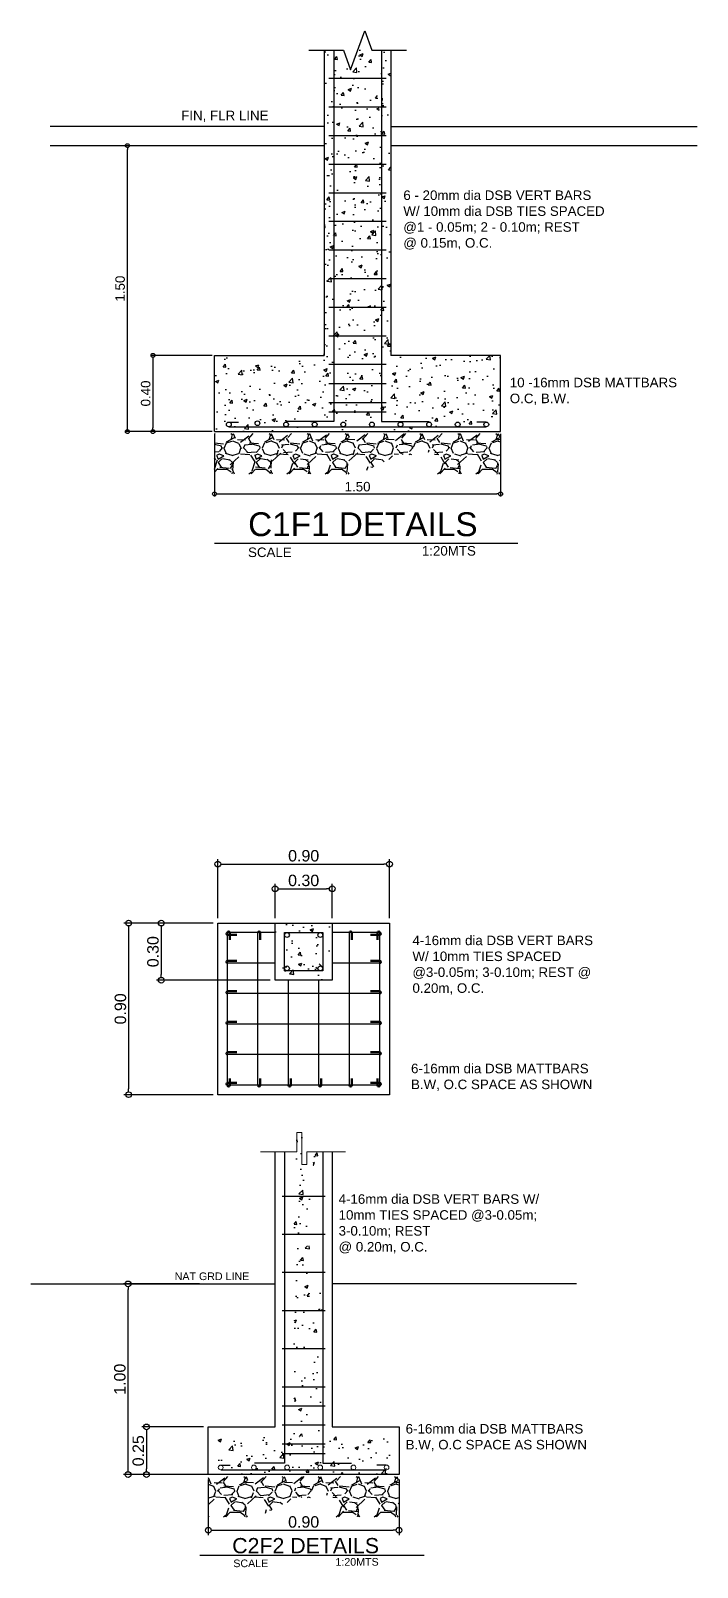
# Model space of a CAD drawing. Header units: inches. Extents: x -1369 to 1198, y -366 to 1398.
# Drawn here: x 24.41 to 27.9, y 86.97 to 95.03 of the extents above; entities that cross this region are included whole.
import ezdxf

# ---------------------------------------------------------------- set-up
doc = ezdxf.new("R2010")
doc.units = ezdxf.units.IN
doc.header["$MEASUREMENT"] = 0
doc.layers.add('dim', color=8, linetype='Continuous')
doc.styles.get("Standard").update_dxf_attribs({"font": 'arial.ttf'})
doc.dimstyles.new('20', dxfattribs={"dimtxt": 0.05, "dimasz": 0.02, "dimexe": 0.013, "dimexo": 0.0125, "dimgap": 0.0125, "dimtad": 1, "dimzin": 0, "dimdsep": 46, "dimtxsty": 'Standard', "dimblk": 'DOTBLANK', "dimcen": 0.09, "dimclrd": 256, "dimclre": 256, "dimadec": 0, "dimazin": 0, "dimtfac": 1, "dimtix": 1, "dimtofl": 0, "dimtmove": 0, "dimatfit": 3, "dimfxl": 1, "dimtolj": 1, "dimtzin": 0, "dimlwd": -1, "dimlwe": -1, "dimarcsym": 0})
doc.dimstyles.new('JT- 20', dxfattribs={"dimtxt": 0.06, "dimasz": 0.03, "dimexe": 0.025, "dimexo": 0.025, "dimgap": 0.0125, "dimtad": 1, "dimzin": 0, "dimdsep": 46, "dimtxsty": 'Standard', "dimblk": 'DOTBLANK', "dimcen": 0.1, "dimclrd": 8, "dimclre": 8, "dimclrt": 7, "dimadec": 0, "dimazin": 0, "dimtfac": 1, "dimtix": 1, "dimtofl": 0, "dimtmove": 0, "dimatfit": 3, "dimldrblk": 'CLOSEDBLANK', "dimfxl": 1, "dimtolj": 1, "dimtzin": 0, "dimlwd": -1, "dimlwe": -1, "dimarcsym": 0})

# ---------------------------------------------------------------- blocks, each defined once
blk = doc.blocks.new('_DotBlank')
at = {"color": 0, "linetype": 'ByBlock', "lineweight": -2}
blk.add_line((-0.5, 0), (-1, 0), dxfattribs=at)
blk.add_circle((0, 0), 0.5, dxfattribs=at)
blk = doc.blocks.new('*D59')
at = {"layer": 'Defpoints', "color": 0, "transparency": 16777216}
for p in [(26.2905, 90.6598), (25.3905, 90.3501), (26.2905, 90.3501)]:
    blk.add_point(p, dxfattribs=at)
at = {"layer": 'dim', "color": 8, "transparency": 16777216}
for p, q in [((25.3905, 90.3751), (25.3905, 90.6848)), ((26.2905, 90.3751), (26.2905, 90.6848)), ((25.4205, 90.6598), (26.2605, 90.6598))]:
    blk.add_line(p, q, dxfattribs=at)
at = {"layer": 'dim', "color": 8, "transparency": 16777216, "xscale": 0.03, "yscale": 0.03, "zscale": 0.03, "rotation": 180}
blk.add_blockref('_DotBlank', (25.3905, 90.6598), dxfattribs=at)
at = {"layer": 'dim', "color": 8, "transparency": 16777216, "xscale": 0.03, "yscale": 0.03, "zscale": 0.03}
blk.add_blockref('_DotBlank', (26.2905, 90.6598), dxfattribs=at)
at = {"layer": 'dim', "color": 7, "transparency": 16777216, "insert": (25.8405, 90.7029), "char_height": 0.06, "attachment_point": 5}
blk.add_mtext('\\A1;0.90', dxfattribs=at)
blk = doc.blocks.new('_ClosedBlank')
at = {"color": 0, "linetype": 'ByBlock', "lineweight": -2}
for p, q in [((-1, 0.17), (0, 0)), ((-1, 0.17), (-1, -0.17)), ((0, 0), (-1, -0.17))]:
    blk.add_line(p, q, dxfattribs=at)
blk = doc.blocks.new('*D60')
at = {"layer": 'Defpoints', "color": 0, "transparency": 16777216}
for p in [(25.3905, 90.3501), (24.9228, 89.4501), (25.3905, 89.4501)]:
    blk.add_point(p, dxfattribs=at)
at = {"layer": 'dim', "color": 8, "transparency": 16777216}
for p, q in [((25.3655, 90.3501), (24.8978, 90.3501)), ((24.9228, 90.3201), (24.9228, 89.4801)), ((25.3655, 89.4501), (24.8978, 89.4501))]:
    blk.add_line(p, q, dxfattribs=at)
at = {"layer": 'dim', "color": 8, "transparency": 16777216, "xscale": 0.03, "yscale": 0.03, "zscale": 0.03}
for p, rotation in [((24.9228, 90.3501), 90), ((24.9228, 89.4501), 270)]:
    blk.add_blockref('_DotBlank', p, dxfattribs=dict(at, rotation=rotation))
at = {"layer": 'dim', "color": 7, "transparency": 16777216, "insert": (24.8797, 89.9001), "char_height": 0.06, "attachment_point": 5, "rotation": 90}
blk.add_mtext('\\A1;0.90', dxfattribs=at)
blk = doc.blocks.new('*D55')
at = {"layer": 'Defpoints', "color": 0, "transparency": 16777216}
for p in [(25.9905, 90.5303), (25.6905, 90.3501), (25.9905, 90.3501)]:
    blk.add_point(p, dxfattribs=at)
at = {"layer": 'dim', "color": 8, "transparency": 16777216}
for p, q in [((25.6905, 90.3751), (25.6905, 90.5553)), ((25.7205, 90.5303), (25.9605, 90.5303)), ((25.9905, 90.3751), (25.9905, 90.5553))]:
    blk.add_line(p, q, dxfattribs=at)
at = {"layer": 'dim', "color": 8, "transparency": 16777216, "xscale": 0.03, "yscale": 0.03, "zscale": 0.03, "rotation": 180}
blk.add_blockref('_DotBlank', (25.6905, 90.5303), dxfattribs=at)
at = {"layer": 'dim', "color": 8, "transparency": 16777216, "xscale": 0.03, "yscale": 0.03, "zscale": 0.03}
blk.add_blockref('_DotBlank', (25.9905, 90.5303), dxfattribs=at)
at = {"layer": 'dim', "color": 7, "transparency": 16777216, "insert": (25.8405, 90.5735), "char_height": 0.06, "attachment_point": 5}
blk.add_mtext('\\A1;0.30', dxfattribs=at)
blk = doc.blocks.new('*D56')
at = {"layer": 'Defpoints', "color": 0, "transparency": 16777216}
for p in [(25.3905, 90.3501), (25.0936, 90.0501), (25.6892, 90.0501)]:
    blk.add_point(p, dxfattribs=at)
at = {"layer": 'dim', "color": 8, "transparency": 16777216}
for p, q in [((25.3655, 90.3501), (25.0686, 90.3501)), ((25.0936, 90.3201), (25.0936, 90.0801)), ((25.6642, 90.0501), (25.0686, 90.0501))]:
    blk.add_line(p, q, dxfattribs=at)
at = {"layer": 'dim', "color": 8, "transparency": 16777216, "xscale": 0.03, "yscale": 0.03, "zscale": 0.03}
for p, rotation in [((25.0936, 90.3501), 90), ((25.0936, 90.0501), 270)]:
    blk.add_blockref('_DotBlank', p, dxfattribs=dict(at, rotation=rotation))
at = {"layer": 'dim', "color": 7, "transparency": 16777216, "insert": (25.0505, 90.2001), "char_height": 0.06, "attachment_point": 5, "rotation": 90}
blk.add_mtext('\\A1;0.30', dxfattribs=at)
blk = doc.blocks.new('*D57')
at = {"layer": 'Defpoints', "color": 0, "transparency": 16777216}
for p in [(24.9199, 88.4576), (25.3189, 88.4576), (25.3905, 87.4576)]:
    blk.add_point(p, dxfattribs=at)
at = {"layer": 'dim', "color": 8, "transparency": 16777216}
for p, q in [((25.2939, 88.4576), (24.8949, 88.4576)), ((24.9199, 87.4876), (24.9199, 88.4276)), ((25.3655, 87.4576), (24.8949, 87.4576))]:
    blk.add_line(p, q, dxfattribs=at)
at = {"layer": 'dim', "color": 8, "transparency": 16777216, "xscale": 0.03, "yscale": 0.03, "zscale": 0.03}
for p, rotation in [((24.9199, 88.4576), 90), ((24.9199, 87.4576), 270)]:
    blk.add_blockref('_DotBlank', p, dxfattribs=dict(at, rotation=rotation))
at = {"layer": 'dim', "color": 7, "transparency": 16777216, "insert": (24.8768, 87.9576), "char_height": 0.06, "attachment_point": 5, "rotation": 90}
blk.add_mtext('\\A1;1.00', dxfattribs=at)
blk = doc.blocks.new('*D58')
at = {"layer": 'Defpoints', "color": 0, "transparency": 16777216}
for p in [(25.3405, 87.4576), (26.3405, 87.4576), (26.3405, 87.1657)]:
    blk.add_point(p, dxfattribs=at)
at = {"layer": 'dim', "color": 8, "transparency": 16777216}
for p, q in [((25.3405, 87.4326), (25.3405, 87.1407)), ((26.3405, 87.4326), (26.3405, 87.1407)), ((25.3705, 87.1657), (26.3105, 87.1657))]:
    blk.add_line(p, q, dxfattribs=at)
at = {"layer": 'dim', "color": 8, "transparency": 16777216, "xscale": 0.03, "yscale": 0.03, "zscale": 0.03, "rotation": 180}
blk.add_blockref('_DotBlank', (25.3405, 87.1657), dxfattribs=at)
at = {"layer": 'dim', "color": 8, "transparency": 16777216, "xscale": 0.03, "yscale": 0.03, "zscale": 0.03}
blk.add_blockref('_DotBlank', (26.3405, 87.1657), dxfattribs=at)
at = {"layer": 'dim', "color": 7, "transparency": 16777216, "insert": (25.8405, 87.2089), "char_height": 0.06, "attachment_point": 5}
blk.add_mtext('\\A1;0.90', dxfattribs=at)
blk = doc.blocks.new('*D61')
at = {"layer": 'Defpoints', "color": 0, "transparency": 16777216}
for p in [(25.3405, 87.7076), (25.0166, 87.4576), (25.3405, 87.4576)]:
    blk.add_point(p, dxfattribs=at)
at = {"layer": 'dim', "color": 8, "transparency": 16777216}
for p, q in [((25.3155, 87.7076), (24.9916, 87.7076)), ((25.0166, 87.6776), (25.0166, 87.4876)), ((25.3155, 87.4576), (24.9916, 87.4576))]:
    blk.add_line(p, q, dxfattribs=at)
at = {"layer": 'dim', "color": 8, "transparency": 16777216, "xscale": 0.03, "yscale": 0.03, "zscale": 0.03}
for p, rotation in [((25.0166, 87.7076), 90), ((25.0166, 87.4576), 270)]:
    blk.add_blockref('_DotBlank', p, dxfattribs=dict(at, rotation=rotation))
at = {"layer": 'dim', "color": 7, "transparency": 16777216, "insert": (24.9735, 87.5826), "char_height": 0.06, "attachment_point": 5, "rotation": 90}
blk.add_mtext('\\A1;0.25', dxfattribs=at)
blk = doc.blocks.new('HK')
at = {"color": 7, "lineweight": 50}
blk.add_line((56.5768, 46.878), (56.5268, 46.878), dxfattribs=at)
blk.add_arc((56.5283, 46.8718), 0.00641, 102.86782, 257.13218, dxfattribs=at)
blk = doc.blocks.new('HK1')
at = {"color": 7, "lineweight": 50}
blk.add_line((56.5393, 46.8655), (56.5393, 46.903), dxfattribs=at)
blk.add_arc((56.5331, 46.8669), 0.00641, 192.86782, 347.13218, dxfattribs=at)
blk = doc.blocks.new('*D475')
at = {"layer": 'Defpoints', "color": 0, "transparency": 16777216}
for p in [(25.3732, 93.3278), (25.0501, 92.9278), (25.3732, 92.9278)]:
    blk.add_point(p, dxfattribs=at)
at = {"layer": 'dim', "transparency": 16777216}
for p, q in [((25.3607, 93.3278), (25.0371, 93.3278)), ((25.0501, 93.3078), (25.0501, 92.9478)), ((25.3607, 92.9278), (25.0371, 92.9278))]:
    blk.add_line(p, q, dxfattribs=at)
at = {"layer": 'dim', "transparency": 16777216, "xscale": 0.02, "yscale": 0.02, "zscale": 0.02}
for p, rotation in [((25.0501, 93.3278), 90), ((25.0501, 92.9278), 270)]:
    blk.add_blockref('_DotBlank', p, dxfattribs=dict(at, rotation=rotation))
at = {"layer": 'dim', "color": 0, "transparency": 16777216, "insert": (25.0121, 93.1278), "char_height": 0.05, "attachment_point": 5, "rotation": 90}
blk.add_mtext('\\A1;0.40', dxfattribs=at)
blk = doc.blocks.new('*D470')
at = {"layer": 'Defpoints', "color": 0, "transparency": 16777216}
for p in [(24.9161, 94.4278), (24.9161, 94.4278), (25.3732, 92.9278)]:
    blk.add_point(p, dxfattribs=at)
at = {"layer": 'dim', "transparency": 16777216}
for p, q in [((24.9036, 94.4278), (24.9031, 94.4278)), ((24.9161, 92.9478), (24.9161, 94.4078)), ((25.3607, 92.9278), (24.9031, 92.9278))]:
    blk.add_line(p, q, dxfattribs=at)
at = {"layer": 'dim', "transparency": 16777216, "xscale": 0.02, "yscale": 0.02, "zscale": 0.02}
for p, rotation in [((24.9161, 94.4278), 90), ((24.9161, 92.9278), 270)]:
    blk.add_blockref('_DotBlank', p, dxfattribs=dict(at, rotation=rotation))
at = {"layer": 'dim', "color": 0, "transparency": 16777216, "insert": (24.878, 93.6778), "char_height": 0.05, "attachment_point": 5, "rotation": 90}
blk.add_mtext('\\A1;1.50', dxfattribs=at)
blk = doc.blocks.new('*D479')
at = {"layer": 'Defpoints', "color": 0, "transparency": 16777216}
for p in [(25.3732, 92.9278), (26.8732, 92.9278), (26.8732, 92.6007)]:
    blk.add_point(p, dxfattribs=at)
at = {"layer": 'dim', "transparency": 16777216}
for p, q in [((25.3732, 92.9153), (25.3732, 92.5877)), ((26.8732, 92.9153), (26.8732, 92.5877)), ((25.3932, 92.6007), (26.8532, 92.6007))]:
    blk.add_line(p, q, dxfattribs=at)
at = {"layer": 'dim', "transparency": 16777216, "xscale": 0.02, "yscale": 0.02, "zscale": 0.02, "rotation": 180}
blk.add_blockref('_DotBlank', (25.3732, 92.6007), dxfattribs=at)
at = {"layer": 'dim', "transparency": 16777216, "xscale": 0.02, "yscale": 0.02, "zscale": 0.02}
blk.add_blockref('_DotBlank', (26.8732, 92.6007), dxfattribs=at)
at = {"layer": 'dim', "color": 0, "transparency": 16777216, "insert": (26.1232, 92.6387), "char_height": 0.05, "attachment_point": 5}
blk.add_mtext('\\A1;1.50', dxfattribs=at)

msp = doc.modelspace()

# ---------------------------------------------------------------- hatches: boundary and pattern name
h = msp.add_hatch()
h.set_pattern_fill('AR-CONC', color=3, scale=0.025)
h.set_pattern_definition([(50, (0.31022, -1.11372), (0.17931505, -0.01568803), [0.01875, -0.20625]), (355, (0.31022, -1.11372), (-0.03468783, 0.18804803), [0.015, -0.165]), (100.45144, (0.32516, -1.11503), (0.1446272, 0.17236), [0.01593505, -0.17528553]), (46.1842, (0.31022, -1.06372), (0.26681033, -0.0413798), [0.028125, -0.309375]), (96.63564, (0.33245, -1.06717), (0.2336655, 0.24352965), [0.0239026, -0.26292844]), (351.18416, (0.31022, -1.06372), (0.2336655, 0.24352965), [0.0225, -0.2475]), (21, (0.33522, -1.07622), (0.14922676, -0.10065472), [0.01875, -0.20625]), (326, (0.33522, -1.07622), (0.06082883, 0.1812875), [0.015, -0.165]), (71.45144, (0.34766, -1.08461), (0.2100556, 0.0806328), [0.01593505, -0.17528553]), (37.5, (0.31022, -1.113725), (0.003039964, 0.083223463), [0, -0.163, 0, -0.1675, 0, -0.165625]), (7.5, (0.31022, -1.113725), (0.065767384, 0.09860293), [0, -0.0955, 0, -0.15925, 0, -0.063125]), (327.5, (0.25447, -1.113725), (0.13345561, -0.00563872), [0, -0.0625, 0, -0.195, 0, -0.25875]), (317.5, (0.22947, -1.11372), (0.14579654, 0.02502625), [0, -0.08125, 0, -0.1295, 0, -0.18375])])
h.paths.add_polyline_path([(26.2482, 94.5307), (25.9982, 94.5307), (25.9982, 94.3307), (26.2482, 94.3307)], flags=17)
h.paths.add_polyline_path([(26.1978, 94.9278), (26.1605, 95.0303), (26.0859, 94.8253), (26.0486, 94.9278), (25.9982, 94.9278), (25.9982, 94.5307), (26.2482, 94.5307)])
edge = h.paths.add_edge_path()
edge.add_line((25.9982, 94.7715), (25.9978, 94.9278))
edge.add_line((25.9978, 94.9278), (25.9482, 94.9278))
edge.add_line((25.9482, 94.9278), (25.9482, 93.3278))
edge.add_line((25.9482, 93.3278), (25.3732, 93.3278))
edge.add_line((25.3732, 93.3278), (25.3732, 92.9278))
edge.add_line((25.3732, 92.9278), (26.6232, 92.9278))
edge.add_line((26.6232, 92.9278), (26.6232, 92.9528))
edge.add_line((26.6232, 92.9528), (25.6732, 92.9528))
edge.add_arc((25.6732, 92.9653), 0.0125, 180, 270, ccw=False)
edge.add_arc((25.6732, 92.9653), 0.0125, 0, 180, ccw=False)
edge.add_arc((25.6732, 92.9653), 0.0125, -90, 0, ccw=False)
edge.add_line((25.6732, 92.9528), (25.7732, 92.9528))
edge.add_arc((25.7732, 92.9653), 0.0125, 180, 270, ccw=False)
edge.add_arc((25.7732, 92.9653), 0.0125, 90, 180, ccw=False)
edge.add_line((25.7732, 92.9778), (25.7693, 92.9807))
edge.add_line((25.7693, 92.9807), (25.9982, 92.9807))
edge.add_line((25.9982, 92.9807), (25.9982, 94.7715))
edge = h.paths.add_edge_path()
edge.add_line((26.2982, 94.9278), (26.2482, 94.9278))
edge.add_line((26.2482, 94.9278), (26.2482, 92.9807))
edge.add_line((26.2482, 92.9807), (26.4732, 92.9778))
edge.add_arc((26.4732, 92.9653), 0.0125, 0, 90, ccw=False)
edge.add_arc((26.4732, 92.9653), 0.0125, 270, 360, ccw=False)
edge.add_line((26.4732, 92.9528), (26.5732, 92.9528))
edge.add_arc((26.5732, 92.9653), 0.0125, 180, 270, ccw=False)
edge.add_arc((26.5732, 92.9653), 0.0125, 0, 180, ccw=False)
edge.add_arc((26.5732, 92.9653), 0.0125, -90, 0, ccw=False)
edge.add_line((26.5732, 92.9528), (26.8732, 92.9528))
edge.add_line((26.8732, 92.9528), (26.8732, 93.3278))
edge.add_line((26.8732, 93.3278), (26.2982, 93.3278))
edge.add_line((26.2982, 93.3278), (26.2982, 94.9278))
h.paths.add_polyline_path([(26.2482, 94.3307), (25.9982, 94.3307), (25.9982, 94.1307), (26.2482, 94.1307)], flags=17)
h.paths.add_polyline_path([(26.2482, 94.1307), (25.9982, 94.1307), (25.9982, 93.9307), (26.2482, 93.9307)], flags=17)
h.paths.add_polyline_path([(26.2482, 93.9307), (25.9982, 93.9307), (25.9982, 93.7307), (26.2482, 93.7307)], flags=17)
h.paths.add_polyline_path([(26.2482, 93.7307), (25.9982, 93.7307), (25.9982, 93.5307), (26.2482, 93.5307)], flags=17)
h.paths.add_polyline_path([(26.2482, 93.5307), (25.9982, 93.5307), (25.9982, 93.3807), (26.2482, 93.3807)], flags=17)
h.paths.add_polyline_path([(26.2482, 93.3807), (25.9982, 93.3807), (25.9982, 93.2307), (26.2482, 93.2307)], flags=17)
h.paths.add_polyline_path([(26.2482, 93.2307), (25.9982, 93.2307), (25.9982, 93.0807), (26.2482, 93.0807)], flags=17)
h.paths.add_polyline_path([(26.2482, 93.0807), (25.9982, 93.0807), (25.9982, 93.0307), (26.2482, 93.0307)], flags=17)
h.paths.add_polyline_path([(26.2482, 93.0307), (25.9982, 93.0307), (25.9982, 92.9807), (26.2482, 92.9807)], flags=17)
h = msp.add_hatch()
h.set_pattern_fill('GRAVEL', color=8, scale=0.2, style=0)
h.set_pattern_definition([(228.0128, (12.01071, 91.839728), (-1.599999646, -1.800000268), [0.0269072, -2.6638176]), (184.9697, (11.99271, 91.8197285), (2.4000002103, 0.1999982614), [0.0461736, -4.571185]), (132.5104, (11.94671, 91.815728), (1.999998144, -2.200001735), [0.0325576, -3.2232064]), (267.2737, (11.86871, 91.7657285), (0.1999992035, 4.000000059), [0.0420476, -4.1627116]), (292.8337, (11.86671, 91.7237285), (-1.000001981, 2.3999992824), [0.041231, -4.0818746]), (357.2737, (11.88271, 91.6857285), (-4.000000059, 0.1999992035), [0.0420476, -4.1627116]), (37.6942, (11.92471, 91.6837285), (-2.600001469, -1.999998081), [0.0556058, -5.5049698]), (72.2553, (11.96871, 91.7177285), (1.4000021525, 4.3999992462), [0.0524976, -5.1972642]), (121.4296, (11.98471, 91.7677285), (-1.600001647, 2.599999007), [0.04219, -4.1768146]), (175.2364, (11.96271, 91.803728), (2.20000019, -0.199998307), [0.0481664, -2.3601526]), (222.3974, (11.9147104, 91.8077285), (-2.4000014702, -2.1999984164), [0.0622896, -6.166675]), (138.8141, (12.06671, 91.763728), (-1.40000059, 1.199999463), [0.0212602, -2.1047688]), (171.4692, (12.05071, 91.7777285), (2.599999657, -0.400001582), [0.0404474, -4.0043022]), (225, (12.01071, 91.78373), (-2e-17, -0.2), [0.0282842, -0.2545584]), (203.1986, (11.99671, 91.807728), (0.999999946, 0.400000265), [0.0152316, -1.507923]), (291.8014, (11.98271, 91.80173), (-0.19999998, 0.60000005), [0.0215406, -1.0554924]), (30.9638, (11.99071, 91.78173), (0.599999604, 0.4000005), [0.0349858, -1.1312046]), (161.5651, (12.02071, 91.79973), (0.4000001, -0.19999968), [0.0252982, -0.6071574]), (16.3895, (11.86671, 91.801728), (2.00000044, 0.599998542), [0.03544, -3.508569]), (70.3462, (11.90071, 91.811728), (-0.79999905, -2.200000427), [0.0297322, -2.9434816]), (293.1986, (12.02071, 91.839728), (-0.400000265, 0.999999946), [0.030463, -1.4926916]), (343.6105, (12.03271, 91.811728), (-2.00000044, 0.599998542), [0.03544, -3.508569]), (339.444, (11.86671, 91.677728), (-1.00000037, 0.3999992), [0.034176, -1.6746248]), (294.7751, (11.89871, 91.665728), (-0.999998438, 2.200000684), [0.0286356, -2.8349286]), (66.8014, (12.02271, 91.639728), (0.400000265, 0.999999946), [0.030463, -1.4926916]), (17.354, (12.03471, 91.667728), (-2.600000404, -0.7999989), [0.0335262, -3.3190848]), (69.444, (11.92471, 91.639728), (-0.3999992, -1.00000037), [0.017088, -1.6917128]), (101.3099, (12.01071, 91.63973), (-0.19999953, 0.80000015), [0.010198, -1.0096058]), (165.9638, (12.00871, 91.64973), (0.60000011, -0.19999961), [0.041231, -0.78339]), (186.009, (11.96871, 91.659728), (1.99999995, 0.1999998635), [0.03821, -3.7827846]), (303.6901, (11.99071, 91.76373), (-0.20000027, 0.39999991), [0.0288444, -0.6922658]), (353.1572, (12.00671, 91.7397285), (3.399999873, -0.4000015996), [0.0503588, -4.9855126]), (60.9454, (12.05671, 91.733728), (-0.800000005, -1.400000077), [0.0205912, -2.0385348]), (90, (12.06671, 91.75173), (-0.2, 0.2), [0.012, -0.188]), (120.2564, (11.96471, 91.665728), (0.799998977, -1.400000491), [0.0277848, -2.750704]), (48.0128, (11.95071, 91.689728), (1.599999646, 1.800000268), [0.0538144, -2.6369104]), (0, (11.98671, 91.72973), (0.2, 0.2), [0.052, -0.148]), (325.3048, (12.03871, 91.729728), (-1.999998852, 1.400001722), [0.0316228, -3.1306548]), (254.0546, (12.06471, 91.711728), (-0.19999998, -0.800000025), [0.0291204, -1.4269016]), (207.646, (12.05671, 91.6837285), (-3.7999991614, -2.0000015426), [0.047413, -4.6938948]), (175.4261, (12.01471, 91.6617285), (-2.6000001117, 0.1999989602), [0.0501598, -4.9658148])])
h.paths.add_polyline_path([(25.3732, 92.918), (25.3732, 92.7056), (25.9624, 92.7056), (26.0528, 92.7039), (26.1274, 92.7039), (26.3394, 92.808), (26.4123, 92.8054), (26.4156, 92.9177), (26.3216, 92.918)])
h = msp.add_hatch()
h.set_pattern_fill('GRAVEL', color=8, scale=0.2, style=0)
h.set_pattern_definition([(228.0128, (12.800722, 91.839728), (-1.599999646, -1.800000268), [0.0269072, -2.6638176]), (184.9697, (12.782722, 91.8197285), (2.4000002103, 0.1999982614), [0.0461736, -4.571185]), (132.5104, (12.736722, 91.815728), (1.999998144, -2.200001735), [0.0325576, -3.2232064]), (267.2737, (12.658722, 91.7657285), (0.1999992035, 4.000000059), [0.0420476, -4.1627116]), (292.8337, (12.656722, 91.7237285), (-1.000001981, 2.3999992824), [0.041231, -4.0818746]), (357.2737, (12.672722, 91.6857285), (-4.000000059, 0.1999992035), [0.0420476, -4.1627116]), (37.6942, (12.714722, 91.6837285), (-2.600001469, -1.999998081), [0.0556058, -5.5049698]), (72.2553, (12.758722, 91.7177285), (1.4000021525, 4.3999992462), [0.0524976, -5.1972642]), (121.4296, (12.774722, 91.7677285), (-1.600001647, 2.599999007), [0.04219, -4.1768146]), (175.2364, (12.752722, 91.803728), (2.20000019, -0.199998307), [0.0481664, -2.3601526]), (222.3974, (12.704722, 91.8077285), (-2.4000014702, -2.1999984164), [0.0622896, -6.166675]), (138.8141, (12.856722, 91.763728), (-1.40000059, 1.199999463), [0.0212602, -2.1047688]), (171.4692, (12.840722, 91.7777285), (2.599999657, -0.400001582), [0.0404474, -4.0043022]), (225, (12.80072, 91.78373), (-2e-17, -0.2), [0.0282842, -0.2545584]), (203.1986, (12.786722, 91.807728), (0.999999946, 0.400000265), [0.0152316, -1.507923]), (291.8014, (12.77272, 91.80173), (-0.19999998, 0.60000005), [0.0215406, -1.0554924]), (30.9638, (12.780722, 91.78173), (0.599999604, 0.4000005), [0.0349858, -1.1312046]), (161.5651, (12.81072, 91.79973), (0.4000001, -0.19999968), [0.0252982, -0.6071574]), (16.3895, (12.656722, 91.801728), (2.00000044, 0.599998542), [0.03544, -3.508569]), (70.3462, (12.690722, 91.811728), (-0.79999905, -2.200000427), [0.0297322, -2.9434816]), (293.1986, (12.810722, 91.839728), (-0.400000265, 0.999999946), [0.030463, -1.4926916]), (343.6105, (12.822722, 91.811728), (-2.00000044, 0.599998542), [0.03544, -3.508569]), (339.444, (12.656722, 91.677728), (-1.00000037, 0.3999992), [0.034176, -1.6746248]), (294.7751, (12.688722, 91.665728), (-0.999998438, 2.200000684), [0.0286356, -2.8349286]), (66.8014, (12.812722, 91.639728), (0.400000265, 0.999999946), [0.030463, -1.4926916]), (17.354, (12.824722, 91.667728), (-2.600000404, -0.7999989), [0.0335262, -3.3190848]), (69.444, (12.714722, 91.639728), (-0.3999992, -1.00000037), [0.017088, -1.6917128]), (101.3099, (12.80072, 91.63973), (-0.19999953, 0.80000015), [0.010198, -1.0096058]), (165.9638, (12.79872, 91.64973), (0.60000011, -0.19999961), [0.041231, -0.78339]), (186.009, (12.758722, 91.659728), (1.99999995, 0.1999998635), [0.03821, -3.7827846]), (303.6901, (12.78072, 91.76373), (-0.20000027, 0.39999991), [0.0288444, -0.6922658]), (353.1572, (12.796722, 91.7397285), (3.399999873, -0.4000015996), [0.0503588, -4.9855126]), (60.9454, (12.846722, 91.733728), (-0.800000005, -1.400000077), [0.0205912, -2.0385348]), (90, (12.85672, 91.75173), (-0.2, 0.2), [0.012, -0.188]), (120.2564, (12.754722, 91.665728), (0.799998977, -1.400000491), [0.0277848, -2.750704]), (48.0128, (12.740722, 91.689728), (1.599999646, 1.800000268), [0.0538144, -2.6369104]), (0, (12.77672, 91.72973), (0.2, 0.2), [0.052, -0.148]), (325.3048, (12.828722, 91.729728), (-1.999998852, 1.400001722), [0.0316228, -3.1306548]), (254.0546, (12.854722, 91.711728), (-0.19999998, -0.800000025), [0.0291204, -1.4269016]), (207.646, (12.846722, 91.6837285), (-3.7999991614, -2.0000015426), [0.047413, -4.6938948]), (175.4261, (12.804722, 91.6617285), (-2.6000001117, 0.1999989602), [0.0501598, -4.9658148])])
h.paths.add_polyline_path([(26.8732, 92.7039), (26.8732, 92.918), (26.3991, 92.918), (26.4224, 92.8201), (26.5284, 92.8201), (26.511, 92.7056), (26.7524, 92.7056), (26.8428, 92.7039)])
h = msp.add_hatch()
h.set_pattern_fill('AR-CONC', color=3, scale=0.025)
h.set_pattern_definition([(50, (0.05, 0.3), (0.17931505, -0.01568803), [0.01875, -0.20625]), (355, (0.05, 0.3), (-0.03468783, 0.18804803), [0.015, -0.165]), (100.45144, (0.06494, 0.2987), (0.1446272, 0.17236), [0.01593505, -0.17528553]), (46.1842, (0.05, 0.35), (0.26681033, -0.0413798), [0.028125, -0.309375]), (96.63564, (0.07223, 0.34655), (0.2336655, 0.24352965), [0.0239026, -0.26292844]), (351.18416, (0.05, 0.35), (0.2336655, 0.24352965), [0.0225, -0.2475]), (21, (0.075, 0.3375), (0.14922676, -0.10065472), [0.01875, -0.20625]), (326, (0.075, 0.3375), (0.06082883, 0.1812875), [0.015, -0.165]), (71.45144, (0.08744, 0.32911), (0.2100556, 0.0806328), [0.01593505, -0.17528553]), (37.5, (0.05, 0.3), (0.003039964, 0.083223463), [0, -0.163, 0, -0.1675, 0, -0.165625]), (7.5, (0.05, 0.3), (0.065767384, 0.09860293), [0, -0.0955, 0, -0.15925, 0, -0.063125]), (327.5, (-0.00575, 0.3), (0.13345561, -0.00563872), [0, -0.0625, 0, -0.195, 0, -0.25875]), (317.5, (-0.03075, 0.3), (0.14579654, 0.02502625), [0, -0.08125, 0, -0.1295, 0, -0.18375])])
h.paths.add_polyline_path([(25.6905, 90.0501), (25.9905, 90.0501), (25.9905, 90.3501), (25.6905, 90.3501)])
h.paths.add_polyline_path([(25.7905, 90.1001), (25.9905, 90.1001), (25.9905, 90.3001), (25.7905, 90.3001)])
edge = h.paths.add_edge_path(flags=16)
edge.add_arc((25.803, 90.2876), 0.0125, 0, 360)
edge = h.paths.add_edge_path(flags=16)
edge.add_arc((25.803, 90.1126), 0.0125, 0, 360)
edge = h.paths.add_edge_path(flags=17)
edge.add_arc((25.978, 90.2876), 0.0125, 0, 360)
edge = h.paths.add_edge_path(flags=16)
edge.add_arc((25.978, 90.1126), 0.0125, 0, 360)
edge = h.paths.add_edge_path(flags=16)
edge.add_arc((25.803, 90.2876), 0.0125, 0, 90, ccw=False)
edge.add_arc((25.803, 90.2876), 0.0125, -180, 0, ccw=False)
edge.add_line((25.7905, 90.2876), (25.7905, 90.1126))
edge.add_arc((25.803, 90.1126), 0.0125, 0, 180, ccw=False)
edge.add_arc((25.803, 90.1126), 0.0125, -90, 0, ccw=False)
edge.add_line((25.803, 90.1001), (25.978, 90.1001))
edge.add_arc((25.978, 90.1126), 0.0125, 180, 270, ccw=False)
edge.add_arc((25.978, 90.1126), 0.0125, 0, 180, ccw=False)
edge.add_line((25.9905, 90.1126), (25.9905, 90.2876))
edge.add_arc((25.978, 90.2876), 0.0125, -180, 0, ccw=False)
edge.add_arc((25.978, 90.2876), 0.0125, 90, 180, ccw=False)
edge.add_line((25.978, 90.3001), (25.803, 90.3001))
h = msp.add_hatch()
h.set_pattern_fill('AR-CONC', color=3, scale=0.025)
h.set_pattern_definition([(50, (0, 0), (0.17931505, -0.01568803), [0.01875, -0.20625]), (355, (0, 0), (-0.03468783, 0.18804803), [0.015, -0.165]), (100.45144, (0.01494, -0.0013), (0.1446272, 0.17236), [0.01593505, -0.17528553]), (46.1842, (0, 0.05), (0.26681033, -0.0413798), [0.028125, -0.309375]), (96.63564, (0.02223, 0.04655), (0.2336655, 0.24352965), [0.0239026, -0.2629284]), (351.18416, (0, 0.05), (0.2336655, 0.24352965), [0.0225, -0.2475]), (21, (0.025, 0.0375), (0.14922676, -0.10065472), [0.01875, -0.20625]), (326, (0.025, 0.0375), (0.06082883, 0.1812875), [0.015, -0.165]), (71.45144, (0.03744, 0.02911), (0.2100556, 0.0806328), [0.01593505, -0.17528553]), (37.5, (0, 0), (0.003039964, 0.083223463), [0, -0.163, 0, -0.1675, 0, -0.165625]), (7.5, (0, 0), (0.065767384, 0.09860293), [0, -0.0955, 0, -0.15925, 0, -0.063125]), (327.5, (-0.05575, 0), (0.13345561, -0.00563872), [0, -0.0625, 0, -0.195, 0, -0.25875]), (317.5, (-0.08075, 0), (0.14579654, 0.02502625), [0, -0.08125, 0, -0.1295, 0, -0.18375])])
h.paths.add_polyline_path([(25.8905, 88.2576), (25.7405, 88.2576), (25.7405, 88.0576), (25.8905, 88.0576)], flags=16)
h.paths.add_polyline_path([(25.8905, 88.0576), (25.7405, 88.0576), (25.7405, 87.9576), (25.8905, 87.9576)], flags=16)
h.paths.add_polyline_path([(25.8729, 87.9592), (25.7405, 87.9576), (25.7405, 87.8576), (25.8729, 87.8592)], flags=16)
h.paths.add_polyline_path([(25.9405, 87.8576), (25.7405, 87.8576), (25.7405, 87.7576), (25.9405, 87.7576)], flags=17)
h.paths.add_polyline_path([(25.9405, 87.7576), (25.7405, 87.7576), (25.7405, 87.7076), (25.9405, 87.7076)], flags=17)
h.paths.add_polyline_path([(25.9405, 87.7076), (25.7405, 87.7076), (25.7405, 87.6576), (25.9405, 87.6576)], flags=17)
edge = h.paths.add_edge_path()
edge.add_line((25.8719, 87.6556), (25.7405, 87.6576))
edge.add_line((25.7405, 87.6576), (25.7405, 87.7076))
edge.add_line((25.7405, 87.7076), (25.7405, 87.7576))
edge.add_line((25.7405, 87.7576), (25.7405, 87.8576))
edge.add_line((25.7405, 87.8576), (25.7405, 87.9576))
edge.add_line((25.7405, 87.9576), (25.7405, 88.0576))
edge.add_line((25.7405, 88.0576), (25.7405, 88.2576))
edge.add_line((25.7405, 88.2576), (25.7405, 89.1509))
edge.add_line((25.7405, 89.1509), (25.7905, 89.1509))
edge.add_line((25.7905, 89.1509), (25.7905, 87.6576))
edge.add_line((25.7905, 87.6576), (25.3905, 87.6576))
edge.add_line((25.3905, 87.6576), (25.3905, 87.4576))
edge.add_line((25.3905, 87.4576), (26.2905, 87.4576))
edge.add_line((26.2905, 87.4576), (26.2905, 87.5235))
edge.add_line((26.2905, 87.5235), (26.2808, 87.5104))
edge.add_arc((26.253, 87.5104), 0.0278, -90, 0, ccw=False)
edge.add_line((26.253, 87.4826), (25.428, 87.4826))
edge.add_arc((25.428, 87.4951), 0.0125, 180, 270, ccw=False)
edge.add_arc((25.428, 87.4951), 0.0125, 0, 180, ccw=False)
edge.add_arc((25.428, 87.4951), 0.0125, -90, 0, ccw=False)
edge.add_line((25.428, 87.4826), (25.5855, 87.4826))
edge.add_arc((25.5855, 87.4951), 0.0125, 180, 270, ccw=False)
edge.add_arc((25.5855, 87.4951), 0.0125, 0, 180, ccw=False)
edge.add_arc((25.5855, 87.4951), 0.0125, -90, 0, ccw=False)
edge.add_line((25.5855, 87.4826), (25.7555, 87.4826))
edge.add_arc((25.7555, 87.4951), 0.0125, 180, 270, ccw=False)
edge.add_arc((25.7555, 87.4951), 0.0125, 0, 180, ccw=False)
edge.add_arc((25.7555, 87.4951), 0.0125, -90, 0, ccw=False)
edge.add_line((25.7555, 87.4826), (25.9255, 87.4826))
edge.add_arc((25.9255, 87.4951), 0.0125, 180, 270, ccw=False)
edge.add_arc((25.9255, 87.4951), 0.0125, 0, 180, ccw=False)
edge.add_arc((25.9255, 87.4951), 0.0125, -90, 0, ccw=False)
edge.add_line((25.9255, 87.4826), (26.0955, 87.4826))
edge.add_arc((26.0955, 87.4951), 0.0125, 180, 270, ccw=False)
edge.add_arc((26.0955, 87.4951), 0.0125, 0, 180, ccw=False)
edge.add_arc((26.0955, 87.4951), 0.0125, -90, 0, ccw=False)
edge.add_line((26.0955, 87.4826), (26.253, 87.4826))
edge.add_arc((26.253, 87.5104), 0.0278, 180, 270, ccw=False)
edge.add_arc((26.253, 87.5104), 0.0278, 0, 180, ccw=False)
edge.add_line((26.2808, 87.5104), (26.2905, 87.5235))
edge.add_line((26.2905, 87.5235), (26.2905, 87.6576))
edge.add_line((26.2905, 87.6576), (25.9155, 87.6576))
edge.add_line((25.9155, 87.6576), (25.9155, 89.1509))
edge.add_line((25.9155, 89.1509), (25.8719, 89.1489))
edge.add_line((25.8719, 89.1489), (25.8719, 87.6556))
h.paths.add_polyline_path([(25.9405, 88.4576), (25.7405, 88.4576), (25.7405, 88.2576), (25.9405, 88.2576)], flags=17)
h.paths.add_polyline_path([(25.9155, 88.6701), (25.7405, 88.6576), (25.7405, 88.4576), (25.9155, 88.4701)], flags=17)
h.paths.add_polyline_path([(25.8905, 88.8576), (25.7405, 88.8576), (25.7405, 88.6576), (25.8905, 88.6576)], flags=16)
h.paths.add_polyline_path([(25.8905, 89.0576), (25.7405, 89.0576), (25.7405, 88.8576), (25.8905, 88.8576)], flags=16)
h.paths.add_polyline_path([(25.8314, 89.2518), (25.8049, 89.2518), (25.8049, 89.1509), (25.7405, 89.1509), (25.7405, 89.0576), (25.8905, 89.0576), (25.8905, 89.1509), (25.8578, 89.1509), (25.8578, 89.0836), (25.8314, 89.0836)])
h = msp.add_hatch()
h.set_pattern_fill('GRAVEL', color=8, scale=0.2, style=0)
h.set_pattern_definition([(228.0128, (11.478018, 86.369536), (-1.599999646, -1.800000268), [0.0269072, -2.6638176]), (184.9697, (11.460018, 86.349536), (2.4000002103, 0.1999982614), [0.0461736, -4.571185]), (132.5104, (11.414018, 86.345536), (1.999998144, -2.200001735), [0.0325576, -3.2232064]), (267.2737, (11.336018, 86.295536), (0.1999992035, 4.000000059), [0.0420476, -4.1627116]), (292.8337, (11.334018, 86.253536), (-1.000001981, 2.3999992824), [0.041231, -4.0818746]), (357.2737, (11.350018, 86.215536), (-4.000000059, 0.1999992035), [0.0420476, -4.1627116]), (37.6942, (11.392018, 86.2135356), (-2.600001469, -1.999998081), [0.0556058, -5.5049698]), (72.2553, (11.436018, 86.247536), (1.4000021525, 4.3999992462), [0.0524976, -5.1972642]), (121.4296, (11.452018, 86.297536), (-1.600001647, 2.599999007), [0.04219, -4.1768146]), (175.2364, (11.430018, 86.333536), (2.20000019, -0.199998307), [0.0481664, -2.3601526]), (222.3974, (11.382018, 86.3375356), (-2.4000014702, -2.1999984164), [0.0622896, -6.166675]), (138.8141, (11.534018, 86.293536), (-1.40000059, 1.199999463), [0.0212602, -2.1047688]), (171.4692, (11.518018, 86.307536), (2.599999657, -0.400001582), [0.0404474, -4.0043022]), (225, (11.47802, 86.31354), (-2e-17, -0.2), [0.0282842, -0.2545584]), (203.1986, (11.464018, 86.337536), (0.999999946, 0.400000265), [0.0152316, -1.507923]), (291.8014, (11.450018, 86.331536), (-0.19999998, 0.60000005), [0.0215406, -1.0554924]), (30.9638, (11.458018, 86.311536), (0.599999604, 0.4000005), [0.0349858, -1.1312046]), (161.5651, (11.48802, 86.329536), (0.4000001, -0.19999968), [0.0252982, -0.6071574]), (16.3895, (11.334018, 86.331536), (2.00000044, 0.599998542), [0.03544, -3.508569]), (70.3462, (11.368018, 86.341536), (-0.79999905, -2.200000427), [0.0297322, -2.9434816]), (293.1986, (11.488018, 86.369536), (-0.400000265, 0.999999946), [0.030463, -1.4926916]), (343.6105, (11.500018, 86.341536), (-2.00000044, 0.599998542), [0.03544, -3.508569]), (339.444, (11.334018, 86.207536), (-1.00000037, 0.3999992), [0.034176, -1.6746248]), (294.7751, (11.366018, 86.195536), (-0.999998438, 2.200000684), [0.0286356, -2.8349286]), (66.8014, (11.490018, 86.169536), (0.400000265, 0.999999946), [0.030463, -1.4926916]), (17.354, (11.502018, 86.197536), (-2.600000404, -0.7999989), [0.0335262, -3.3190848]), (69.444, (11.392018, 86.169536), (-0.3999992, -1.00000037), [0.017088, -1.6917128]), (101.3099, (11.478018, 86.169536), (-0.19999953, 0.80000015), [0.010198, -1.0096058]), (165.9638, (11.47602, 86.179536), (0.60000011, -0.19999961), [0.041231, -0.78339]), (186.009, (11.436018, 86.189536), (1.99999995, 0.1999998635), [0.03821, -3.7827846]), (303.6901, (11.45802, 86.293536), (-0.20000027, 0.39999991), [0.0288444, -0.6922658]), (353.1572, (11.474018, 86.269536), (3.399999873, -0.4000015996), [0.0503588, -4.9855126]), (60.9454, (11.524018, 86.263536), (-0.800000005, -1.400000077), [0.0205912, -2.0385348]), (90, (11.53402, 86.28154), (-0.2, 0.2), [0.012, -0.188]), (120.2564, (11.432018, 86.195536), (0.799998977, -1.400000491), [0.0277848, -2.750704]), (48.0128, (11.418018, 86.219536), (1.599999646, 1.800000268), [0.0538144, -2.6369104]), (0, (11.45402, 86.25954), (0.2, 0.2), [0.052, -0.148]), (325.3048, (11.506018, 86.259536), (-1.999998852, 1.400001722), [0.0316228, -3.1306548]), (254.0546, (11.532018, 86.241536), (-0.19999998, -0.800000025), [0.0291204, -1.4269016]), (207.646, (11.524018, 86.213536), (-3.7999991614, -2.0000015426), [0.047413, -4.6938948]), (175.4261, (11.482018, 86.191536), (-2.6000001117, 0.1999989602), [0.0501598, -4.9658148])])
h.paths.add_polyline_path([(25.3405, 87.4478), (25.3405, 87.2354), (25.4297, 87.2354), (25.5201, 87.2337), (25.5948, 87.2337), (25.8067, 87.3378), (25.8796, 87.3352), (25.8829, 87.4475), (25.7889, 87.4478)])
h = msp.add_hatch()
h.set_pattern_fill('GRAVEL', color=8, scale=0.2, style=0)
h.set_pattern_definition([(228.0128, (12.268029, 86.369536), (-1.599999646, -1.800000268), [0.0269072, -2.6638176]), (184.9697, (12.250029, 86.349536), (2.4000002103, 0.1999982614), [0.0461736, -4.571185]), (132.5104, (12.204029, 86.345536), (1.999998144, -2.200001735), [0.0325576, -3.2232064]), (267.2737, (12.126029, 86.295536), (0.1999992035, 4.000000059), [0.0420476, -4.1627116]), (292.8337, (12.124029, 86.253536), (-1.000001981, 2.3999992824), [0.041231, -4.0818746]), (357.2737, (12.140029, 86.215536), (-4.000000059, 0.1999992035), [0.0420476, -4.1627116]), (37.6942, (12.182029, 86.2135356), (-2.600001469, -1.999998081), [0.0556058, -5.5049698]), (72.2553, (12.226029, 86.247536), (1.4000021525, 4.3999992462), [0.0524976, -5.1972642]), (121.4296, (12.242029, 86.297536), (-1.600001647, 2.599999007), [0.04219, -4.1768146]), (175.2364, (12.22003, 86.333536), (2.20000019, -0.199998307), [0.0481664, -2.3601526]), (222.3974, (12.172029, 86.3375356), (-2.4000014702, -2.1999984164), [0.0622896, -6.166675]), (138.8141, (12.32403, 86.293536), (-1.40000059, 1.199999463), [0.0212602, -2.1047688]), (171.4692, (12.308029, 86.307536), (2.599999657, -0.400001582), [0.0404474, -4.0043022]), (225, (12.26803, 86.31354), (-2e-17, -0.2), [0.0282842, -0.2545584]), (203.1986, (12.25403, 86.337536), (0.999999946, 0.400000265), [0.0152316, -1.507923]), (291.8014, (12.24003, 86.331536), (-0.19999998, 0.60000005), [0.0215406, -1.0554924]), (30.9638, (12.24803, 86.311536), (0.599999604, 0.4000005), [0.0349858, -1.1312046]), (161.5651, (12.27803, 86.329536), (0.4000001, -0.19999968), [0.0252982, -0.6071574]), (16.3895, (12.124029, 86.331536), (2.00000044, 0.599998542), [0.03544, -3.508569]), (70.3462, (12.158029, 86.341536), (-0.79999905, -2.200000427), [0.0297322, -2.9434816]), (293.1986, (12.27803, 86.369536), (-0.400000265, 0.999999946), [0.030463, -1.4926916]), (343.6105, (12.290029, 86.341536), (-2.00000044, 0.599998542), [0.03544, -3.508569]), (339.444, (12.12403, 86.207536), (-1.00000037, 0.3999992), [0.034176, -1.6746248]), (294.7751, (12.156029, 86.195536), (-0.999998438, 2.200000684), [0.0286356, -2.8349286]), (66.8014, (12.28003, 86.169536), (0.400000265, 0.999999946), [0.030463, -1.4926916]), (17.354, (12.292029, 86.197536), (-2.600000404, -0.7999989), [0.0335262, -3.3190848]), (69.444, (12.18203, 86.169536), (-0.3999992, -1.00000037), [0.017088, -1.6917128]), (101.3099, (12.26803, 86.169536), (-0.19999953, 0.80000015), [0.010198, -1.0096058]), (165.9638, (12.26603, 86.179536), (0.60000011, -0.19999961), [0.041231, -0.78339]), (186.009, (12.226029, 86.189536), (1.99999995, 0.1999998635), [0.03821, -3.7827846]), (303.6901, (12.24803, 86.293536), (-0.20000027, 0.39999991), [0.0288444, -0.6922658]), (353.1572, (12.264029, 86.269536), (3.399999873, -0.4000015996), [0.0503588, -4.9855126]), (60.9454, (12.31403, 86.263536), (-0.800000005, -1.400000077), [0.0205912, -2.0385348]), (90, (12.32403, 86.28154), (-0.2, 0.2), [0.012, -0.188]), (120.2564, (12.222029, 86.195536), (0.799998977, -1.400000491), [0.0277848, -2.750704]), (48.0128, (12.208029, 86.219536), (1.599999646, 1.800000268), [0.0538144, -2.6369104]), (0, (12.24403, 86.25954), (0.2, 0.2), [0.052, -0.148]), (325.3048, (12.296029, 86.259536), (-1.999998852, 1.400001722), [0.0316228, -3.1306548]), (254.0546, (12.32203, 86.241536), (-0.19999998, -0.800000025), [0.0291204, -1.4269016]), (207.646, (12.314029, 86.213536), (-3.7999991614, -2.0000015426), [0.047413, -4.6938948]), (175.4261, (12.272029, 86.191536), (-2.6000001117, 0.1999989602), [0.0501598, -4.9658148])])
h.paths.add_polyline_path([(26.3405, 87.2337), (26.3405, 87.4478), (25.8664, 87.4478), (25.8897, 87.3499), (25.9957, 87.3499), (25.9783, 87.2354), (26.2198, 87.2354), (26.3101, 87.2337)])

# ---------------------------------------------------------------- linework, layer by layer
at = {"color": 1}
for p, q in [((25.9482, 94.9278), (25.9482, 93.3278)), ((26.2982, 94.9278), (26.2982, 93.3278)), ((25.9482, 94.5278), (24.5106, 94.5278)), ((26.2982, 94.5278), (27.9045, 94.5278)), ((25.3732, 92.9278), (25.3732, 93.3278)), ((25.3732, 93.3278), (25.9482, 93.3278)), ((26.8732, 93.3278), (26.2982, 93.3278)), ((26.8732, 92.9278), (26.8732, 93.3278)), ((25.3732, 92.9278), (26.8732, 92.9278)), ((25.373, 92.3433), (26.9642, 92.3433)), ((25.2957, 87.0356), (26.4727, 87.0356))]:
    msp.add_line(p, q, dxfattribs=at)
for p, q in [((24.5106, 94.4278), (25.9482, 94.4278)), ((26.2982, 94.4278), (27.9045, 94.4278))]:
    msp.add_line(p, q)
at = {"color": 7}
for p, q in [((25.4482, 92.9528), (26.7982, 92.9528)), ((25.4405, 89.5001), (25.4405, 90.3001)), ((25.6905, 90.3001), (25.4405, 90.3001)), ((25.6005, 89.5001), (25.6005, 90.3001)), ((26.2405, 90.3001), (25.9905, 90.3001)), ((26.0805, 89.5001), (26.0805, 90.3001)), ((26.2405, 89.5001), (26.2405, 90.3001)), ((25.6905, 90.1401), (25.4405, 90.1401)), ((26.2405, 90.1401), (25.9905, 90.1401)), ((25.7605, 89.5001), (25.7605, 90.0501)), ((25.9205, 89.5001), (25.9205, 90.0501)), ((26.2405, 89.9801), (25.4405, 89.9801)), ((26.2405, 89.8201), (25.4405, 89.8201)), ((26.2405, 89.6601), (25.4405, 89.6601)), ((26.2405, 89.5001), (25.4405, 89.5001))]:
    msp.add_line(p, q, dxfattribs=at)
at = {"color": 1, "linetype": 'Continuous'}
msp.add_lwpolyline([(25.8669, 94.9278), (26.0486, 94.9278), (26.0859, 94.8253), (26.1605, 95.0303), (26.1978, 94.9278), (26.3795, 94.9278)], dxfattribs=at)
at = {"color": 7}
for points in [[(25.9982, 94.9278), (25.9982, 92.9807), (25.7482, 92.9807)], [(26.2482, 94.9278), (26.2482, 92.9807), (26.4771, 92.9807)], [(25.4482, 92.9778), (25.4982, 92.9778)], [(26.2482, 92.9807), (26.4982, 92.9807)], [(26.7982, 92.9778), (26.7482, 92.9778)], [(25.9045, 90.1184), (25.9196, 90.1033)], [(25.9212, 90.1371), (25.9362, 90.122)], [(25.7405, 89.1509), (25.7405, 87.5167), (25.5831, 87.5167)], [(25.9405, 89.1509), (25.9405, 87.5167), (26.0918, 87.5167)], [(25.953, 88.9167), (25.728, 88.9167)], [(25.953, 88.7167), (25.728, 88.7167)], [(25.953, 88.5167), (25.728, 88.5167)], [(24.4093, 88.4576), (25.6905, 88.4576)], [(27.2717, 88.4576), (25.9905, 88.4576)], [(25.953, 88.3167), (25.728, 88.3167)], [(25.953, 88.1167), (25.728, 88.1167)], [(25.953, 87.9167), (25.728, 87.9167)], [(25.953, 87.8167), (25.728, 87.8167)], [(25.953, 87.7167), (25.728, 87.7167)], [(25.953, 87.6167), (25.728, 87.6167)], [(25.903, 87.6167), (25.778, 87.6167)], [(25.953, 87.5667), (25.728, 87.5667)], [(25.903, 87.5667), (25.778, 87.5667)], [(25.4055, 87.5076), (25.4555, 87.5076)], [(26.2739, 87.5076), (26.2239, 87.5076)]]:
    msp.add_lwpolyline(points, dxfattribs=at)
for points in [[(25.9732, 94.7807), (26.2732, 94.7807)], [(25.9732, 94.6307), (26.2732, 94.6307)], [(25.9732, 94.4807), (26.2732, 94.4807)], [(25.9732, 94.3307), (26.2732, 94.3307)], [(25.9732, 94.1807), (26.2732, 94.1807)], [(25.9732, 94.0307), (26.2732, 94.0307)], [(25.9732, 93.8807), (26.2732, 93.8807)], [(25.9732, 93.7307), (26.2732, 93.7307)], [(25.9732, 93.5807), (26.2732, 93.5807)], [(25.9732, 93.4307), (26.2732, 93.4307)], [(25.9732, 93.2807), (26.2732, 93.2807)], [(25.9732, 93.1807), (26.2732, 93.1807)], [(25.9732, 93.0807), (26.2732, 93.0807)], [(25.9732, 93.0307), (26.2732, 93.0307)], [(25.4055, 87.4826), (26.2755, 87.4826)]]:
    msp.add_lwpolyline(points)
at = {"color": 1}
for points in [[(25.3905, 90.3501), (26.2905, 90.3501), (26.2905, 89.4501), (25.3905, 89.4501)], [(25.6905, 90.3501), (25.9905, 90.3501), (25.9905, 90.0501), (25.6905, 90.0501)]]:
    msp.add_lwpolyline(points, close=True, dxfattribs=at)
msp.add_lwpolyline([(25.7405, 90.3001), (25.9405, 90.3001), (25.9405, 90.1001), (25.7405, 90.1001)], close=True)
at = {"color": 8, "lineweight": 15}
msp.add_lwpolyline([(25.6146, 89.1509), (25.8049, 89.1509), (25.8049, 89.2518), (25.8314, 89.2518), (25.8314, 89.0836), (25.8578, 89.0836), (25.8578, 89.1509), (26.0596, 89.1509)], dxfattribs=at)
at = {"color": 1}
msp.add_lwpolyline([(25.9905, 89.1509), (25.9905, 87.7076), (26.3405, 87.7076), (26.3405, 87.4576), (25.3405, 87.4576), (25.3405, 87.7076), (25.6905, 87.7076), (25.6905, 89.1509)], dxfattribs=at)
at = {"color": 7}
for centre in [(25.4482, 92.9653), (25.5982, 92.9715), (25.7482, 92.9653), (25.8982, 92.9653), (26.0482, 92.9653), (26.1982, 92.9653), (26.3482, 92.9653), (26.4982, 92.9653), (26.6482, 92.9653), (26.7982, 92.9653), (25.7529, 90.2876), (25.928, 90.2876), (25.7529, 90.1126), (25.928, 90.1126)]:
    msp.add_circle(centre, 0.0125, dxfattribs=at)
at = {"color": 7, "lineweight": 20}
for centre in [(25.4055, 87.4951), (25.5795, 87.4951), (25.7535, 87.4951), (25.9275, 87.4951), (26.1015, 87.4951), (26.2755, 87.4951)]:
    msp.add_circle(centre, 0.0125, dxfattribs=at)
for p in [(25.5795, 87.4826), (25.7535, 87.4826), (25.9275, 87.4826), (26.1015, 87.4826)]:
    msp.add_point(p)

# ---------------------------------------------------------------- block references
at = {"color": 7, "xscale": -1, "rotation": 180}
for name, p in [('HK', (-31.0863, 137.1657)), ('HK1', (-31.0863, 137.1657)), ('HK1', (-30.9263, 137.1657)), ('HK1', (-30.4463, 137.1657))]:
    msp.add_blockref(name, p, dxfattribs=at)
at = {"color": 7, "rotation": 180}
for name in ['HK', 'HK1']:
    msp.add_blockref(name, (82.7673, 137.1657), dxfattribs=at)
at = {"color": 7}
for name, p in [('HK', (-31.0863, 43.2746)), ('HK', (-31.0863, 43.1146)), ('HK', (-31.0863, 42.9546)), ('HK', (-31.0863, 42.7946)), ('HK1', (-31.0863, 42.6326)), ('HK1', (-30.9263, 42.6326)), ('HK1', (-30.7663, 42.6326)), ('HK1', (-30.6063, 42.6326)), ('HK1', (-30.4463, 42.6326)), ('HK', (-31.0863, 42.6346))]:
    msp.add_blockref(name, p, dxfattribs=at)
at = {"color": 7, "xscale": -1}
for name, p in [('HK', (82.7673, 43.2746)), ('HK', (82.7673, 43.1146)), ('HK', (82.7673, 42.9546)), ('HK', (82.7673, 42.7946)), ('HK1', (82.7673, 42.6326)), ('HK', (82.7673, 42.6346))]:
    msp.add_blockref(name, p, dxfattribs=at)

# ---------------------------------------------------------------- texts
at = {"attachment_point": 1}
for s, insert, char_height, width in [('{\\C7;FIN, FLR LINE}', (25.1982, 94.6109), 0.05, 0.959725), ('{\\C7;6 - 20mm dia DSB VERT BARS W/ 10mm dia DSB TIES SPACED @1 - 0.05m; 2 - 0.10m; REST \\P@ 0.15m, O.C.}', (26.3632, 94.1926), 0.05, 1.062568), ('{\\C7;10 -16mm DSB MATTBARS O.C, B.W.}', (26.9215, 93.2102), 0.05, 0.917712), ('C1F1 DETAILS', (25.5493, 92.5045), 0.125, 1.540205), ('{\\C7;4-16mm dia DSB VERT BARS W/ 10mm TIES SPACED @3-0.05m; 3-0.10m; REST @ 0.20m, O.C.}', (26.411, 90.2843), 0.05, 1.002576), ('{\\C7;6-16mm dia DSB MATTBARS B.W, O.C SPACE AS SHOWN}', (26.4035, 89.6125), 0.05, 1.002576), ('{\\C7;4-16mm dia DSB VERT BARS W/ 10mm TIES SPACED @3-0.05m; 3-0.10m; REST \\P@ 0.20m, O.C.}', (26.0237, 88.9277), 0.05, 1.147752), ('NAT GRD LINE', (25.1642, 88.5177), 0.04, 0.740333), ('{\\C7;6-16mm dia DSB MATTBARS B.W, O.C SPACE AS SHOWN}', (26.3754, 87.723), 0.05, 1.002576), ('C2F2 DETAILS', (25.4658, 87.1249), 0.08, 0.959814)]:
    msp.add_mtext(s, dxfattribs=dict(at, insert=insert, char_height=char_height, width=width))
at = {"color": 7, "attachment_point": 1}
for s, insert, char_height, width in [('SCALE', (25.5488, 92.3198), 0.05, 0.530119), ('1:20MTS', (26.4602, 92.3275), 0.05, 0.263977), ('SCALE', (25.4715, 87.0121), 0.04, 0.530119), ('1:20MTS', (26.0072, 87.0198), 0.04, 0.263977)]:
    msp.add_mtext(s, dxfattribs=dict(at, insert=insert, char_height=char_height, width=width))

# ---------------------------------------------------------------- dimensions: what is measured, and where the dimension line sits
at = {"layer": 'dim', "color": 0}
for base, p1, p2, dimstyle, picture, middle in [((24.9161, 94.4278), (25.3732, 92.9278), (24.9161, 94.4278), '20', '*D470', (24.878, 93.6778)), ((25.0501, 92.9278), (25.3732, 93.3278), (25.3732, 92.9278), '20', '*D475', (25.0121, 93.1278)), ((24.9228, 89.4501), (25.3905, 90.3501), (25.3905, 89.4501), 'JT- 20', '*D60', (24.8797, 89.9001)), ((25.0936, 90.0501), (25.3905, 90.3501), (25.6892, 90.0501), 'JT- 20', '*D56', (25.0505, 90.2001)), ((24.9199, 88.4576), (25.3905, 87.4576), (25.3189, 88.4576), 'JT- 20', '*D57', (24.8768, 87.9576)), ((25.0166, 87.4576), (25.3405, 87.7076), (25.3405, 87.4576), 'JT- 20', '*D61', (24.9735, 87.5826))]:
    dim = msp.add_linear_dim(base=base, p1=p1, p2=p2, angle=90, dimstyle=dimstyle, dxfattribs=at)
    dim.commit()
    dim.dimension.update_dxf_attribs({"geometry": picture, "text_midpoint": middle})
for base, p1, p2, dimstyle, picture, middle in [((26.8732, 92.6007), (25.3732, 92.9278), (26.8732, 92.9278), '20', '*D479', (26.1232, 92.6387)), ((26.2905, 90.6598), (25.3905, 90.3501), (26.2905, 90.3501), 'JT- 20', '*D59', (25.8405, 90.7029)), ((25.9905, 90.5303), (25.6905, 90.3501), (25.9905, 90.3501), 'JT- 20', '*D55', (25.8405, 90.5735))]:
    dim = msp.add_linear_dim(base=base, p1=p1, p2=p2, dimstyle=dimstyle, dxfattribs=at)
    dim.commit()
    dim.dimension.update_dxf_attribs({"geometry": picture, "text_midpoint": middle})
dim = msp.add_linear_dim(base=(26.3405, 87.1657), p1=(25.3405, 87.4576), p2=(26.3405, 87.4576), text='0.90', dimstyle='JT- 20', dxfattribs=at)
dim.commit()
dim.dimension.update_dxf_attribs({"geometry": '*D58', "text_midpoint": (25.8405, 87.2089)})

doc.saveas('drawing.dxf')
